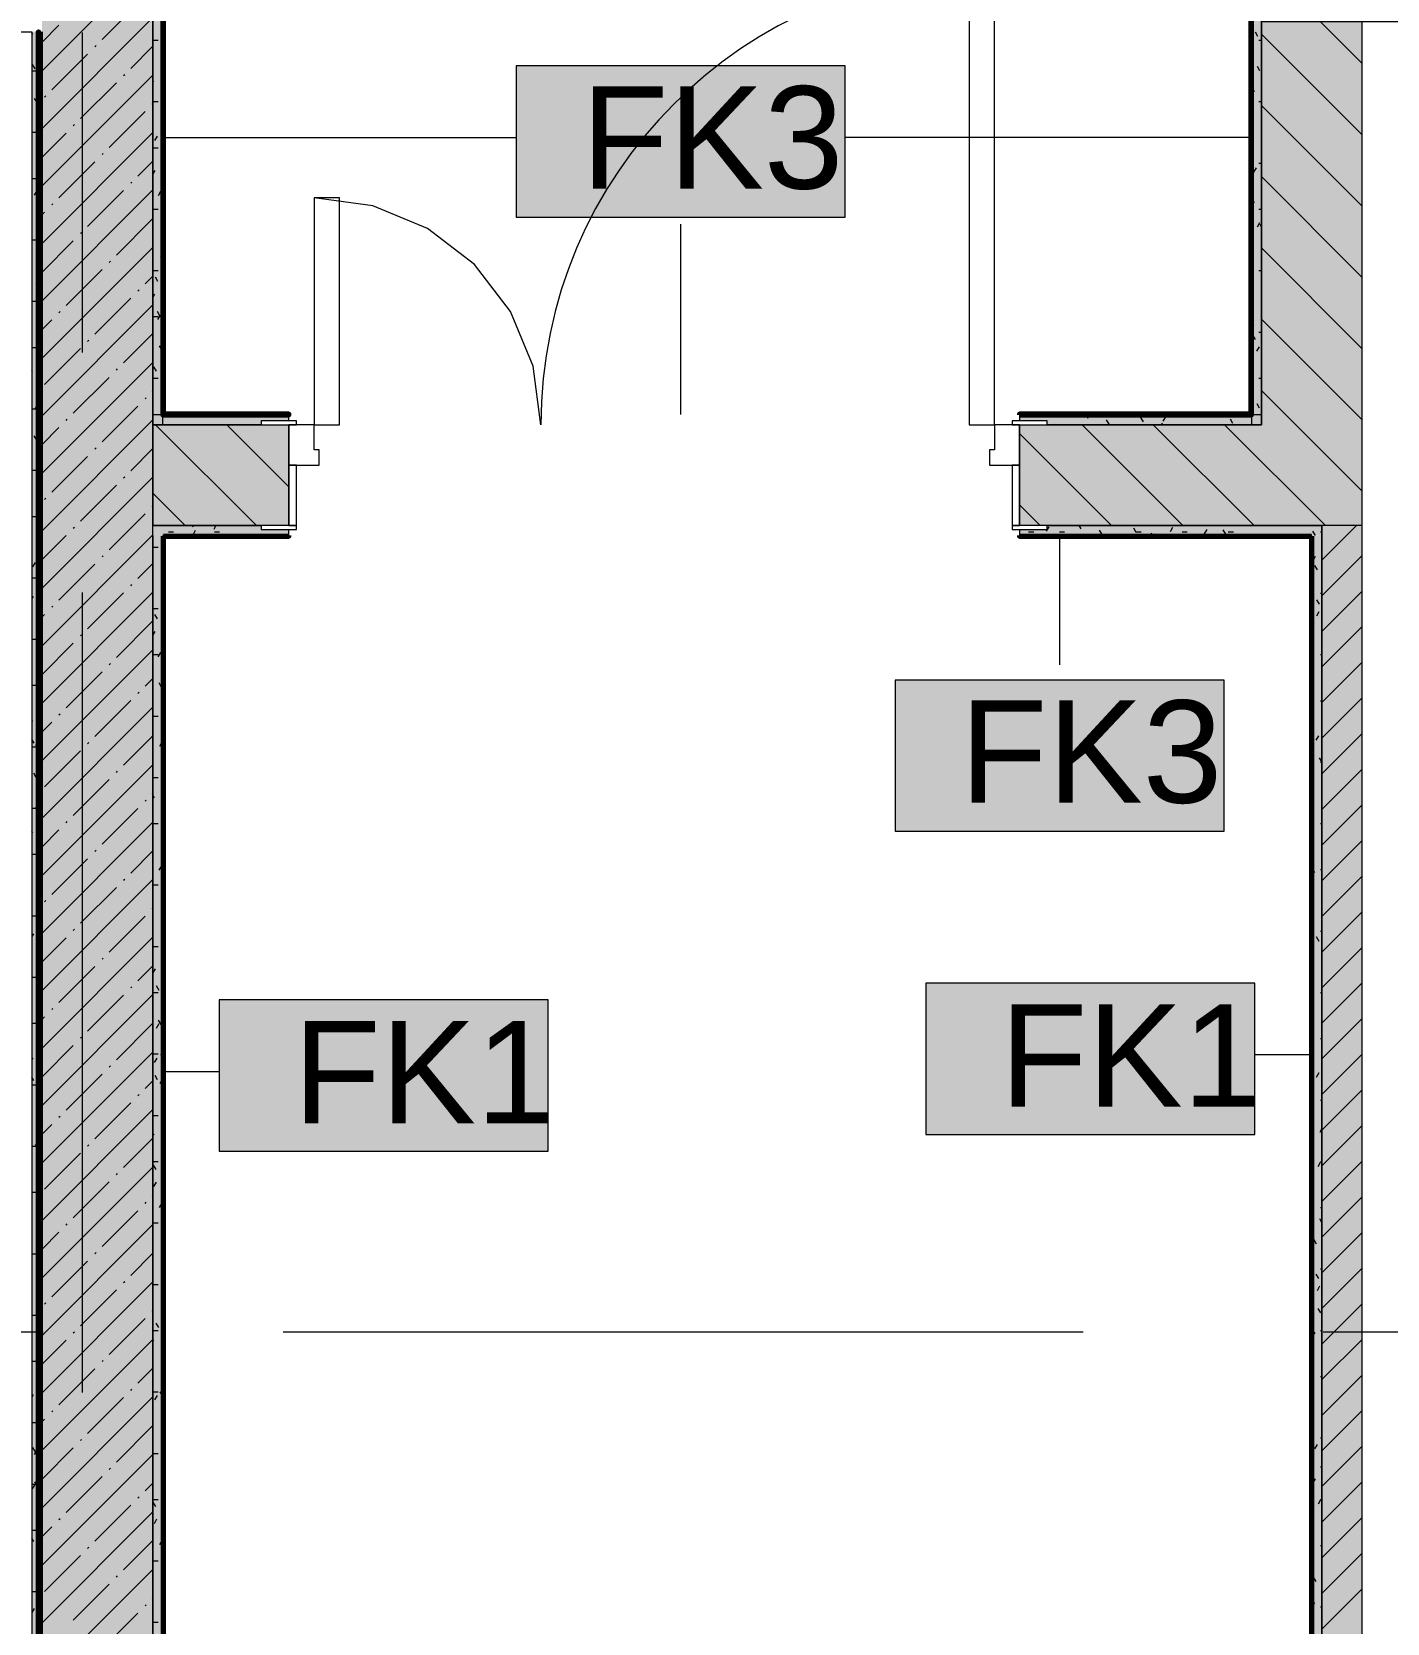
# Model space of a CAD drawing. Header units: millimetres. Extents: x -3817 to 677485, y -22715 to 103890.
# Drawn here: x 659185 to 661875, y 9098 to 12256 of the extents above; entities that cross this region are included whole.
import ezdxf

# ---------------------------------------------------------------- set-up
doc = ezdxf.new("R2010")
doc.units = ezdxf.units.MM
doc.layers.add('PDF _Геометрия', color=7, linetype='Continuous', true_color=0x1d1d1d)
doc.layers.add('PDF _Сплошная заливка', color=7, linetype='Continuous', true_color=0xffffff)
doc.layers.add('PDF _Текст', color=7, linetype='Continuous')
doc.styles.add('PDF GOST-Common', font='arial.ttf')

msp = doc.modelspace()

# ---------------------------------------------------------------- hatches: boundary and pattern name
at = {"layer": 'PDF _Сплошная заливка', "transparency": 33554559}
for points in [[(659205.5, 4275.9), (659425.5, 4275.9), (659425.5, 12475.9), (659205.5, 12475.9), (659205.5, 5005.4)], [(661605.5, 11475.9), (661625.5, 11475.9), (661625.5, 12495.9), (661605.5, 12495.9), (661605.5, 12198.3)], [(659185.5, 2025.9), (659205.5, 2025.9), (659205.5, 12255.9), (659185.5, 12255.9), (659185.5, 2045.9)], [(661625.5, 11475.9), (661825.5, 11475.9), (661825.5, 12275.9), (661625.5, 12275.9), (661625.5, 12198.3)]]:
    msp.add_hatch(color=256, dxfattribs=at).paths.add_polyline_path(points)
h = msp.add_hatch(color=256, dxfattribs=at)
h.paths.add_polyline_path([(659537.1, 11475.9), (659640.5, 11475.9), (659640.5, 11483.9), (659695.5, 11483.9), (659695.5, 11495.9), (659425.5, 11495.9), (659425.5, 11475.9)], flags=0)
h.paths.add_polyline_path([(661200.5, 11475.9), (661625.5, 11475.9), (661625.5, 11495.9), (661145.5, 11495.9), (661145.5, 11483.9), (661200.5, 11483.9)], flags=0)
h = msp.add_hatch(color=256, dxfattribs=at)
h.paths.add_polyline_path([(661345.5, 11275.9), (661825.5, 11275.9), (661825.5, 11475.9), (661145.5, 11475.9), (661145.5, 11275.9), (661200.5, 11275.9)], flags=0)
h.paths.add_polyline_path([(659537.1, 11275.9), (659695.5, 11275.9), (659695.5, 11475.9), (659425.5, 11475.9), (659425.5, 11275.9)], flags=0)
h = msp.add_hatch(color=256, dxfattribs=at)
h.paths.add_polyline_path([(661745.5, 11255.9), (661745.5, 11275.9), (661200.5, 11274), (661200.5, 11267.9), (661145.5, 11267.9), (661145.5, 11255.9), (661725.5, 11255.9)], flags=0)
h.paths.add_polyline_path([(659445.5, 11255.9), (659695.5, 11255.9), (659695.5, 11267.9), (659640.5, 11267.9), (659640.5, 11275.9), (659425.5, 11275.9), (659425.5, 11255.9)], flags=0)
h = msp.add_hatch(color=256, dxfattribs=at)
h.paths.add_polyline_path([(661825.5, 1975.9), (661825.5, 5605.9), (661745.5, 5605.9), (661745.5, 1975.9)], flags=0)
h.paths.add_polyline_path([(661825.5, 7055.9), (661825.5, 11275.9), (661745.5, 11275.9), (661745.5, 7055.9), (661795.5, 7055.9)], flags=0)
h = msp.add_hatch(color=256, dxfattribs=at)
h.paths.add_polyline_path([(661745.5, 1975.9), (661745.2, 5550.9), (661737.5, 5550.9), (661737.5, 5605.9), (661725.5, 5605.9), (661725.5, 1975.9)], flags=0)
h.paths.add_polyline_path([(661725.5, 7055.9), (661737.5, 7055.9), (661737.5, 7110.9), (661745.5, 7110.9), (661745.5, 11255.9), (661725.5, 11254.9), (661725.5, 7060.5)], flags=0)

# ---------------------------------------------------------------- linework, layer by layer
at = {"layer": 'PDF _Геометрия', "color": 9, "lineweight": 9, "true_color": 0xc0c0c0}
for points in [[(659695.5, 11483.9), (659695.5, 11495.9), (659425.5, 11495.9), (659425.5, 11475.9), (659425.5, 11275.9), (659425.5, 12475.9), (659205.5, 12475.9), (657170.5, 12475.9), (657170.5, 12275.9), (657170.5, 12255.9), (659185.5, 12255.9), (659185.5, 2045.9), (644126.5, 2045.9)], [(657170.5, 12495.9), (657170.5, 12475.9), (659425.5, 12475.9), (659425.5, 11475.9), (659445.5, 11475.9), (659445.5, 12495.9), (659425.5, 12495.9)], [(661625.5, 12495.9), (661605.5, 12495.9), (661605.5, 11475.9), (661625.5, 11475.9), (661625.5, 12475.9), (662275.5, 12475.9), (661625.5, 12475.9), (661625.5, 12275.9), (662125.5, 12275.9), (662125.5, 8575.9), (661825.5, 8575.9), (661825.5, 11275.9), (661825.5, 11475.9), (661825.5, 12275.9), (661625.5, 12275.9), (661625.5, 11475.9), (661625.5, 11495.9), (661145.5, 11495.9), (661145.5, 11483.9)], [(659185.5, 2025.9), (659205.5, 2025.9), (659205.5, 12255.9), (659205.5, 4275.9), (659425.5, 4275.9), (659425.5, 4255.9), (659445.5, 4255.9), (659445.5, 4265.9), (659405.5, 4265.9), (659405.5, 2025.9), (659445.5, 2025.9), (661725.5, 2025.9), (660985.5, 2025.9)], [(659695.5, 11275.9), (659695.5, 11475.9)], [(661145.5, 11475.9), (661145.5, 11275.9)], [(659695.5, 11255.9), (659695.5, 11267.9)], [(661145.5, 11267.9), (661145.5, 11255.9)]]:
    msp.add_lwpolyline(points, dxfattribs=at)
at = {"layer": 'PDF _Геометрия', "color": 52, "lineweight": 70, "true_color": 0xe1dc04}
for points in [[(659445.5, 12495.9), (659445.5, 11495.9), (659446.5, 11495.9), (659446.5, 12496.9), (659445.5, 12496.9)], [(661605.5, 12496.9), (661604.5, 12496.9), (661604.5, 11495.9), (661605.5, 11495.9), (661605.5, 12495.9)], [(659446.5, 11254.9), (659695.5, 11254.9), (659695.5, 11255.9)], [(661145.5, 11255.9), (661145.5, 11254.9), (661724.5, 11254.9)]]:
    msp.add_lwpolyline(points, dxfattribs=at)
at = {"layer": 'PDF _Геометрия', "lineweight": 9}
for points in [[(659205.5, 12178), (659425.5, 12398)], [(661825.5, 12192.6), (661742.2, 12275.9), (661625.5, 12392.6)], [(659205.5, 12064), (659425.5, 12284)], [(659324.5, 12240.1), (659395.8, 12311.4)], [(659205.5, 12235.1), (659239, 12268.6)], [(659310.3, 12225.8), (659312.7, 12228.2)], [(659381.6, 12183.1), (659425.5, 12227)], [(661825.5, 12051.2), (661625.5, 12251.2)], [(659224.7, 12140.3), (659296, 12211.6)], [(659205.5, 11949.9), (659425.5, 12169.9)], [(659367.3, 12168.8), (659369.7, 12171.2)], [(659210.5, 12126), (659212.9, 12128.4)], [(659281.8, 12083.3), (659353.1, 12154.5)], [(659338.8, 12026.2), (659410.1, 12097.5)], [(659424.3, 12111.8), (659425.5, 12112.9)], [(661825.5, 11909.7), (661625.5, 12109.7)], [(659267.5, 12069), (659269.9, 12071.4)], [(659205.5, 11835.9), (659425.5, 12055.9)], [(659205.5, 12007), (659253.3, 12054.8)], [(659324.5, 12012), (659326.9, 12014.4)], [(659239, 11926.4), (659310.3, 11997.7)], [(659395.8, 11969.2), (659425.5, 11998.9)], [(661825.5, 11768.3), (661625.5, 11968.3)], [(659205.5, 11721.8), (659425.5, 11941.8)], [(659296, 11869.4), (659367.3, 11940.7)], [(659381.6, 11955), (659383.9, 11957.3)], [(659224.7, 11912.2), (659227.1, 11914.6)], [(659205.5, 11892.9), (659210.5, 11897.9)], [(659353.1, 11812.4), (659424.3, 11883.7)], [(659281.8, 11855.2), (659284.1, 11857.5)], [(659205.5, 11778.9), (659267.5, 11840.9)], [(659205.5, 11607.8), (659425.5, 11827.8)], [(661825.5, 11626.9), (661625.5, 11826.9)], [(659253.3, 11712.6), (659324.5, 11783.9)], [(659338.8, 11798.1), (659341.2, 11800.5)], [(659410.1, 11755.4), (659425.5, 11770.8)], [(659310.3, 11655.6), (659381.6, 11726.9)], [(659395.8, 11741.1), (659398.2, 11743.5)], [(659205.5, 11493.7), (659425.5, 11713.7)], [(659205.5, 11664.8), (659224.7, 11684.1)], [(659239, 11698.3), (659241.4, 11700.7)], [(661825.5, 11485.5), (661625.5, 11685.5)], [(659367.3, 11598.6), (659425.5, 11656.7)], [(659210.5, 11555.8), (659281.8, 11627.1)], [(659296, 11641.3), (659298.4, 11643.7)], [(659205.5, 11379.7), (659425.5, 11599.7)], [(659267.5, 11498.8), (659338.8, 11570)], [(659353.1, 11584.3), (659355.4, 11586.7)], [(659410.1, 11527.3), (659412.4, 11529.6)], [(659424.3, 11541.5), (659425.5, 11542.7)], [(661825.5, 11344.1), (661693.7, 11475.9), (661625.5, 11544.1)], [(659324.5, 11441.7), (659395.8, 11513)], [(659205.5, 11265.6), (659425.5, 11485.6)], [(659205.5, 11436.7), (659239, 11470.3)], [(659253.3, 11484.5), (659255.6, 11486.9)], [(659630.9, 11275.9), (659430.9, 11475.9)], [(659695.5, 11352.7), (659572.4, 11475.9)], [(661469.4, 11275.9), (661269.4, 11475.9)], [(661610.8, 11275.9), (661410.8, 11475.9)], [(661752.3, 11275.9), (661552.3, 11475.9)], [(661328, 11275.9), (661145.5, 11458.4)], [(659224.7, 11341.9), (659296, 11413.2)], [(659310.3, 11427.5), (659312.7, 11429.9)], [(659381.6, 11384.7), (659425.5, 11428.6)], [(659205.5, 11151.6), (659425.5, 11371.6)], [(659367.3, 11370.5), (659369.7, 11372.8)], [(659281.8, 11284.9), (659353.1, 11356.2)], [(659489.5, 11275.9), (659425.5, 11339.9)], [(659210.5, 11327.7), (659212.9, 11330.1)], [(659424.3, 11313.4), (659425.5, 11314.6)], [(661186.6, 11275.9), (661145.5, 11317)], [(659267.5, 11270.7), (659269.9, 11273)], [(659338.8, 11227.9), (659410.1, 11299.2)], [(661745.5, 11207.4), (661813.9, 11275.9)], [(659205.5, 11037.5), (659425.5, 11257.5)], [(659205.5, 11208.6), (659253.3, 11256.4)], [(659324.5, 11213.6), (659326.9, 11216)], [(661745.5, 11136.7), (661825.5, 11216.7)], [(659239, 11128.1), (659310.3, 11199.4)], [(659395.8, 11170.9), (659425.5, 11200.5)], [(659381.6, 11156.6), (659383.9, 11159)], [(659205.5, 10923.5), (659425.5, 11143.5)], [(659224.7, 11113.8), (659227.1, 11116.2)], [(659296, 11071.1), (659367.3, 11142.4)], [(661745.5, 11066), (661825.5, 11146)], [(659205.5, 11094.6), (659210.5, 11099.6)], [(659353.1, 11014.1), (659424.3, 11085.3)], [(659281.8, 11056.8), (659284.1, 11059.2)], [(661745.5, 10995.3), (661825.5, 11075.3)], [(659205.5, 10980.5), (659267.5, 11042.6)], [(659205.5, 10809.5), (659425.5, 11029.5)], [(659338.8, 10999.8), (659341.2, 11002.2)], [(661745.5, 10924.6), (661825.5, 11004.6)], [(659253.3, 10914.3), (659324.5, 10985.5)], [(659410.1, 10957), (659425.5, 10972.4)], [(659310.3, 10857.2), (659381.6, 10928.5)], [(659395.8, 10942.8), (659398.2, 10945.1)], [(661745.5, 10853.9), (661825.5, 10933.9)], [(659205.5, 10695.4), (659425.5, 10915.4)], [(659239, 10900), (659241.4, 10902.4)], [(659205.5, 10866.5), (659224.7, 10885.7)], [(661745.5, 10783.1), (661825.5, 10863.1)], [(659296, 10843), (659298.4, 10845.4)], [(659367.3, 10800.2), (659425.5, 10858.4)], [(659205.5, 10581.4), (659425.5, 10801.4)], [(659210.5, 10757.4), (659281.8, 10828.7)], [(659267.5, 10700.4), (659338.8, 10771.7)], [(659353.1, 10786), (659355.4, 10788.3)], [(661745.5, 10712.4), (661825.5, 10792.4)], [(659424.3, 10743.2), (659425.5, 10744.3)], [(659324.5, 10643.4), (659395.8, 10714.7)], [(659410.1, 10728.9), (659412.4, 10731.3)], [(661745.5, 10641.7), (661825.5, 10721.7)], [(659205.5, 10467.3), (659425.5, 10687.3)], [(659253.3, 10686.2), (659255.6, 10688.5)], [(659205.5, 10638.4), (659239, 10671.9)], [(661745.5, 10571), (661825.5, 10651)], [(659224.7, 10543.6), (659296, 10614.9)], [(659310.3, 10629.1), (659312.7, 10631.5)], [(659381.6, 10586.4), (659425.5, 10630.3)], [(661745.5, 10500.3), (661825.5, 10580.3)], [(659205.5, 10353.3), (659425.5, 10573.3)], [(659281.8, 10486.6), (659353.1, 10557.9)], [(659367.3, 10572.1), (659369.7, 10574.5)], [(659210.5, 10529.3), (659212.9, 10531.7)], [(659424.3, 10515.1), (659425.5, 10516.2)], [(659338.8, 10429.6), (659410.1, 10500.8)], [(661745.5, 10429.6), (661825.5, 10509.6)], [(659205.5, 10239.2), (659425.5, 10459.2)], [(659205.5, 10410.3), (659253.3, 10458.1)], [(659267.5, 10472.3), (659269.9, 10474.7)], [(661745.5, 10358.9), (661825.5, 10438.9)], [(659239, 10329.8), (659310.3, 10401)], [(659324.5, 10415.3), (659326.9, 10417.7)], [(659395.8, 10372.5), (659425.5, 10402.2)], [(659381.6, 10358.3), (659383.9, 10360.6)], [(661745.5, 10288.2), (661825.5, 10368.2)], [(659205.5, 10125.2), (659425.5, 10345.2)], [(659296, 10272.7), (659367.3, 10344)], [(659205.5, 10296.2), (659210.5, 10301.2)], [(659224.7, 10315.5), (659227.1, 10317.9)], [(661745.5, 10217.5), (661825.5, 10297.5)], [(659353.1, 10215.7), (659424.3, 10287)], [(659205.5, 10182.2), (659267.5, 10244.2)], [(659205.5, 10011.1), (659425.5, 10231.1)], [(659281.8, 10258.5), (659284.1, 10260.8)], [(659338.8, 10201.5), (659341.2, 10203.8)], [(661745.5, 10146.7), (661825.5, 10226.7)], [(659253.3, 10115.9), (659324.5, 10187.2)], [(659410.1, 10158.7), (659425.5, 10174.1)], [(659395.8, 10144.4), (659398.2, 10146.8)], [(661745.5, 10076), (661825.5, 10156)], [(659205.5, 9897.1), (659425.5, 10117.1)], [(659310.3, 10058.9), (659381.6, 10130.2)], [(659205.5, 10068.1), (659224.7, 10087.4)], [(659239, 10101.7), (659241.4, 10104)], [(661745.5, 10005.3), (661825.5, 10085.3)], [(659296, 10044.6), (659298.4, 10047)], [(659367.3, 10001.9), (659425.5, 10060)], [(659210.5, 9959.1), (659281.8, 10030.4)], [(661745.5, 9934.6), (661825.5, 10014.6)], [(659205.5, 9783), (659425.5, 10003)], [(659353.1, 9987.6), (659355.4, 9990)], [(659267.5, 9902.1), (659338.8, 9973.4)], [(659324.5, 9845), (659395.8, 9916.3)], [(659410.1, 9930.6), (659412.4, 9933)], [(659424.3, 9944.8), (659425.5, 9946)], [(661745.5, 9863.9), (661825.5, 9943.9)], [(659205.5, 9669), (659425.5, 9889)], [(659253.3, 9887.8), (659255.6, 9890.2)], [(659205.5, 9840), (659239, 9873.6)], [(661745.5, 9793.2), (661825.5, 9873.2)], [(659310.3, 9830.8), (659312.7, 9833.2)], [(659381.6, 9788), (659425.5, 9831.9)], [(659224.7, 9745.3), (659296, 9816.5)], [(661745.5, 9722.5), (661825.5, 9802.5)], [(659205.5, 9554.9), (659425.5, 9774.9)], [(659281.8, 9688.2), (659353.1, 9759.5)], [(659367.3, 9773.8), (659369.7, 9776.1)], [(659210.5, 9731), (659212.9, 9733.4)], [(661745.5, 9651.8), (661825.5, 9731.8)], [(659338.8, 9631.2), (659410.1, 9702.5)], [(659424.3, 9716.7), (659425.5, 9717.9)], [(659267.5, 9674), (659269.9, 9676.3)], [(659205.5, 9440.9), (659425.5, 9660.9)], [(659205.5, 9611.9), (659253.3, 9659.7)], [(661745.5, 9581.1), (661825.5, 9661.1)], [(659239, 9531.4), (659310.3, 9602.7)], [(659324.5, 9616.9), (659326.9, 9619.3)], [(659395.8, 9574.2), (659425.5, 9603.8)], [(661745.5, 9510.3), (661825.5, 9590.3)], [(659205.5, 9326.8), (659425.5, 9546.8)], [(659296, 9474.4), (659367.3, 9545.7)], [(659381.6, 9559.9), (659383.9, 9562.3)], [(659224.7, 9517.2), (659227.1, 9519.5)], [(661745.5, 9439.6), (661825.5, 9519.6)], [(659205.5, 9497.9), (659210.5, 9502.9)], [(659353.1, 9417.4), (659424.3, 9488.6)], [(659205.5, 9383.8), (659267.5, 9445.9)], [(659281.8, 9460.1), (659284.1, 9462.5)], [(661745.5, 9368.9), (661825.5, 9448.9)], [(659205.5, 9212.8), (659425.5, 9432.8)], [(659253.3, 9317.6), (659324.5, 9388.9)], [(659338.8, 9403.1), (659341.2, 9405.5)], [(659395.8, 9346.1), (659398.2, 9348.5)], [(659410.1, 9360.3), (659425.5, 9375.7)], [(661745.5, 9298.2), (661825.5, 9378.2)], [(659205.5, 9098.7), (659425.5, 9318.7)], [(659310.3, 9260.5), (659381.6, 9331.8)], [(659205.5, 9269.8), (659224.7, 9289.1)], [(659239, 9303.3), (659241.4, 9305.7)], [(661745.5, 9227.5), (661825.5, 9307.5)], [(659367.3, 9203.5), (659425.5, 9261.7)], [(659210.5, 9160.8), (659281.8, 9232)], [(659296, 9246.3), (659298.4, 9248.7)], [(661745.5, 9156.8), (661825.5, 9236.8)], [(659205.5, 8984.7), (659425.5, 9204.7)], [(659353.1, 9189.3), (659355.4, 9191.6)], [(659267.5, 9103.7), (659338.8, 9175)], [(661745.5, 9086.1), (661825.5, 9166.1)], [(659410.1, 9132.2), (659412.4, 9134.6)], [(659424.3, 9146.5), (659425.5, 9147.6)], [(659324.5, 9046.7), (659395.8, 9118)]]:
    msp.add_lwpolyline(points, dxfattribs=at)
at = {"layer": 'PDF _Геометрия', "color": 253, "lineweight": 9, "true_color": 0xaaaaaa}
msp.add_lwpolyline([(661095.5, 12375.9, 0.414213), (660195.5, 11475.9), (660180.1, 11592.3), (660135.2, 11700.9), (660063.7, 11794.1), (659970.5, 11865.6), (659861.9, 11910.5), (659745.5, 11925.9)], format="xyb", dxfattribs=at)
at = {"layer": 'PDF _Геометрия', "color": 253, "lineweight": 13, "true_color": 0xaaaaaa}
for points in [[(661095.5, 12375.9), (661045.5, 12375.9), (661045.5, 11475.9), (661095.5, 11475.9)], [(659745.5, 11925.9), (659745.5, 11475.9), (659795.5, 11475.9), (659795.5, 11925.9)], [(659710.5, 11475.9), (659710.5, 11483.9), (659640.5, 11483.9), (659640.5, 11475.9)], [(659745.5, 11475.9), (659695.5, 11475.9), (659695.5, 11395.9), (659755.5, 11395.9), (659755.5, 11425.9), (659745.5, 11425.9)], [(661095.5, 11475.9), (661095.5, 11425.9), (661085.5, 11425.9), (661085.5, 11395.9), (661145.5, 11395.9), (661145.5, 11475.9)], [(661130.5, 11475.9), (661200.5, 11475.9), (661200.5, 11483.9), (661130.5, 11483.9)], [(659710.5, 11275.9), (659710.5, 11395.9), (659695.5, 11395.9), (659695.5, 11275.9)], [(661130.5, 11275.9), (661145.5, 11275.9), (661145.5, 11395.9), (661130.5, 11395.9)], [(659710.5, 11267.9), (659710.5, 11275.9), (659640.5, 11275.9), (659640.5, 11267.9)], [(661130.5, 11267.9), (661200.5, 11267.9), (661200.5, 11275.9), (661130.5, 11275.9)]]:
    msp.add_lwpolyline(points, close=True, dxfattribs=at)
at = {"layer": 'PDF _Геометрия', "color": 253, "lineweight": 9, "true_color": 0x9b9b9b}
for points in [[(659187.5, 12250.4), (659185.5, 12253.8)], [(661618.4, 12246.1), (661613.4, 12254.8)], [(659426, 12239.1), (659436.1, 12239.1)], [(661620.6, 12239.1), (661625.5, 12239.1)], [(659191.6, 12182.3), (659186.5, 12191)], [(659185.5, 12178.1), (659192.3, 12178.1)], [(659426.6, 12158.3), (659425.5, 12156.4)], [(661622.5, 12178), (661617.5, 12186.7)], [(659205.5, 12141.1), (659202.3, 12135.5)], [(659426.1, 12141.8), (659425.5, 12143)], [(661611.4, 12136.4), (661606.3, 12145.1)], [(659195.7, 12114.3), (659190.6, 12123)], [(659426, 12117.1), (659436.1, 12117.1)], [(661607.8, 12095.7), (661605.5, 12091.8)], [(661620.6, 12117.1), (661625.5, 12117.1)], [(659185.5, 12056.2), (659192.3, 12056.2)], [(659433.7, 12048.7), (659428.7, 12040)], [(659426, 12025.7), (659436.1, 12025.7)], [(659429.6, 11980.6), (659425.5, 11973.5)], [(659445.5, 11986.4), (659444.5, 11988)], [(661614.8, 11986), (661609.8, 11977.3)], [(661620.6, 11995.2), (661625.5, 11995.2)], [(659185.5, 11964.7), (659192.3, 11964.7)], [(659195, 11940.1), (659190, 11931.4)], [(659440.8, 11939), (659435.7, 11930.3)], [(661608.4, 11958.7), (661605.5, 11963.7)], [(661610.7, 11918), (661605.7, 11909.3)], [(659426, 11903.8), (659436.1, 11903.8)], [(661621.9, 11876.4), (661616.9, 11867.7)], [(661620.6, 11903.8), (661625.5, 11903.8)], [(659185.5, 11842.8), (659192.3, 11842.8)], [(661625.5, 11868.1), (661622.7, 11873)], [(659202.1, 11830.4), (659197.1, 11821.7)], [(659445.5, 11803.5), (659441.5, 11810.3)], [(659200.8, 11800.5), (659195.8, 11809.2)], [(659426, 11781.9), (659436.1, 11781.9)], [(661620.6, 11781.9), (661625.5, 11781.9)], [(659198, 11762.4), (659193, 11753.7)], [(659435.4, 11760), (659430.4, 11768.7)], [(659185.5, 11720.9), (659192.3, 11720.9)], [(659428.5, 11734.9), (659425.5, 11729.6)], [(659205.5, 11714.4), (659204.1, 11712.1)], [(659426, 11690.4), (659436.1, 11690.4)], [(659439.5, 11692), (659434.5, 11700.7)], [(659439.7, 11693.3), (659434.6, 11684.6)], [(659205.5, 11670.6), (659204, 11673.2)], [(661609.7, 11672.3), (661605.5, 11665)], [(661613.6, 11644.9), (661608.5, 11653.6)], [(661620.6, 11659.9), (661625.5, 11659.9)], [(659185.5, 11629.5), (659192.3, 11629.5)], [(659443.6, 11623.9), (659438.5, 11632.6)], [(661620.8, 11630.6), (661615.8, 11621.9)], [(659432.4, 11582.3), (659427.4, 11591)], [(659186.7, 11581.2), (659185.5, 11583.3)], [(659426, 11568.5), (659436.1, 11568.5)], [(661620.6, 11568.5), (661625.5, 11568.5)], [(659185.5, 11507.5), (659192.3, 11507.5)], [(659196.9, 11516.7), (659191.9, 11508)], [(659519.8, 11491.9), (659517.5, 11495.9)], [(659695.5, 11492.4), (659693.5, 11495.9)], [(661281.6, 11488.4), (661277.3, 11495.9)], [(661472.6, 11495.9), (661471.5, 11494)], [(661621.7, 11508.9), (661616.7, 11517.6)], [(659205.5, 11470.5), (659203.1, 11466.3)], [(661215.6, 11477.4), (661214.7, 11475.9)], [(661323.2, 11477.3), (661318.2, 11486)], [(661391.2, 11481.4), (661386.2, 11490.1)], [(661429.6, 11475.9), (661427.8, 11478.9)], [(661434.9, 11491.6), (661429.9, 11482.9)], [(661568.9, 11478.4), (661563.9, 11487.1)], [(659194.9, 11445.1), (659189.8, 11453.8)], [(659185.5, 11385.6), (659192.3, 11385.6)], [(659185.5, 11294.2), (659192.3, 11294.2)], [(659505.6, 11272.6), (659503.8, 11275.9)], [(659550.6, 11275.9), (659546.2, 11268.2)], [(661203.4, 11273.3), (661200.5, 11268.4)], [(661240, 11275.9), (661240, 11275.8)], [(661267.4, 11269.1), (661263.5, 11275.9)], [(659456.5, 11263.7), (659466.6, 11263.7)], [(659509.6, 11265.8), (659504.6, 11257)], [(659548, 11263.7), (659558, 11263.7)], [(661163.4, 11263.7), (661173.5, 11263.7)], [(661200.2, 11267.9), (661198.3, 11264.6)], [(661224.4, 11263.7), (661234.4, 11263.7)], [(661309.1, 11257.9), (661304, 11266.7)], [(661377.1, 11262), (661372.1, 11270.7)], [(661376.8, 11263.7), (661386.8, 11263.7)], [(661407.4, 11261.1), (661404.4, 11255.9)], [(661415.8, 11255.9), (661413.7, 11259.6)], [(661449.1, 11272.2), (661444.1, 11263.5)], [(661468.2, 11263.7), (661478.3, 11263.7)], [(661517.1, 11268.2), (661512.1, 11259.4)], [(661554.8, 11259), (661549.8, 11267.7)], [(661559.6, 11263.7), (661569.7, 11263.7)], [(661732.5, 11256), (661727.5, 11264.8)], [(661742.5, 11263.7), (661745.5, 11263.7)], [(659426, 11233.2), (659436.1, 11233.2)], [(661732.4, 11214.3), (661727.3, 11205.6)], [(659191.7, 11202.9), (659186.7, 11194.2)], [(661736.6, 11188), (661731.5, 11196.7)], [(659185.5, 11172.3), (659192.3, 11172.3)], [(659187.7, 11134.9), (659185.5, 11131.1)], [(661728.3, 11146.2), (661725.5, 11141.4)], [(661740.7, 11120), (661735.6, 11128.7)], [(661742.5, 11141.8), (661745.5, 11141.8)], [(659198.8, 11093.2), (659193.8, 11084.5)], [(659426, 11111.3), (659436.1, 11111.3)], [(659434.6, 11090.8), (659429.6, 11099.5)], [(661729.5, 11078.3), (661725.5, 11085.3)], [(661739.4, 11104.6), (661734.4, 11095.9)], [(659204.1, 11063.3), (659199.1, 11072)], [(659429.3, 11065.7), (659425.5, 11059.1)], [(659185.5, 11050.3), (659192.3, 11050.3)], [(659440.5, 11024.1), (659435.4, 11015.4)], [(659205.5, 11000), (659203.2, 11004)], [(659426, 11019.9), (659436.1, 11019.9)], [(661742.5, 11019.9), (661745.5, 11019.9)], [(659185.5, 10958.9), (659192.3, 10958.9)], [(659442.8, 10954.7), (659437.7, 10963.5)], [(661742.5, 10928.4), (661745.5, 10928.4)], [(659201.1, 10885.6), (659196.1, 10894.3)], [(659426, 10897.9), (659436.1, 10897.9)], [(659445.5, 10910.8), (659442.5, 10905.7)], [(661726.5, 10900.6), (661725.5, 10902.4)], [(661727.2, 10900.5), (661725.5, 10897.5)], [(659186.6, 10889.1), (659185.5, 10887.2)], [(659190, 10844), (659185.5, 10851.8)], [(659185.5, 10837), (659192.3, 10837)], [(659197.7, 10847.5), (659192.7, 10838.8)], [(659443.5, 10846.4), (659438.4, 10837.7)], [(661738.4, 10858.9), (661733.3, 10850.2)], [(659205.5, 10800), (659203.9, 10797.1)], [(661745.5, 10806.8), (661740.8, 10814.9)], [(661742.5, 10806.5), (661745.5, 10806.5)], [(661745.5, 10810.2), (661744.5, 10808.5)], [(659194.1, 10776), (659189, 10784.7)], [(659426, 10776), (659436.1, 10776)], [(659428.6, 10735.4), (659425.5, 10740.9)], [(659185.5, 10715.1), (659192.3, 10715.1)], [(659198.1, 10707.9), (659193.1, 10716.6)], [(659426, 10684.6), (659436.1, 10684.6)], [(661742.5, 10684.6), (661745.5, 10684.6)], [(659187, 10666.3), (659185.5, 10668.9)], [(659185.5, 10623.6), (659192.3, 10623.6)], [(659442.4, 10600.7), (659437.3, 10592)], [(661731.7, 10586.9), (661726.7, 10595.6)], [(661742.5, 10593.1), (661745.5, 10593.1)], [(659426, 10562.7), (659436.1, 10562.7)], [(659185.5, 10501.7), (659192.3, 10501.7)], [(659188.5, 10465.7), (659185.5, 10460.5)], [(661729.1, 10477.1), (661725.5, 10470.8)], [(661739.9, 10450.8), (661734.8, 10459.5)], [(661742.5, 10471.2), (661745.5, 10471.2)], [(659426, 10440.7), (659436.1, 10440.7)], [(659203.3, 10394.1), (659198.3, 10402.9)], [(659430.1, 10396.6), (659425.5, 10388.5)], [(659445.5, 10401.4), (659444, 10404)], [(659185.5, 10379.8), (659192.3, 10379.8)], [(659437.9, 10353.6), (659432.9, 10362.3)], [(659426, 10349.3), (659436.1, 10349.3)], [(661742.5, 10349.3), (661745.5, 10349.3)], [(659442, 10285.6), (659436.9, 10294.3)], [(659185.5, 10288.3), (659192.3, 10288.3)], [(659437.2, 10286.9), (659432.2, 10278.2)], [(661725.7, 10231.5), (661725.5, 10231.9)], [(661728, 10231.3), (661725.5, 10227)], [(661742.5, 10257.9), (661745.5, 10257.9)], [(659187.4, 10220), (659185.5, 10216.7)], [(659426, 10227.4), (659436.1, 10227.4)], [(659433.1, 10218.9), (659428.1, 10210.2)], [(659445.5, 10218.6), (659441, 10226.3)], [(659189.2, 10174.8), (659185.5, 10181.2)], [(659198.5, 10178.3), (659193.5, 10169.6)], [(659434.9, 10175.9), (659429.9, 10184.6)], [(659444.3, 10177.2), (659439.2, 10168.5)], [(661739.2, 10189.7), (661734.1, 10181)], [(659185.5, 10166.4), (659192.3, 10166.4)], [(659426, 10105.5), (659436.1, 10105.5)], [(661742.5, 10135.9), (661745.5, 10135.9)], [(661745.5, 10078.7), (661741.2, 10071.3)], [(661745.5, 10075.3), (661744.1, 10077.7)], [(659185.5, 10044.5), (659192.3, 10044.5)], [(659197.3, 10038.7), (659192.3, 10047.5)], [(659205.5, 10068.4), (659200.6, 10059.9)], [(659427.8, 10066.2), (659425.5, 10070.3)], [(659426, 10014), (659436.1, 10014)], [(661742.1, 10012), (661737.1, 10003.3)], [(661742.5, 10014), (661745.5, 10014)], [(659201.5, 10000.6), (659196.5, 9991.9)], [(659431.9, 9998.2), (659426.9, 10006.9)], [(659185.5, 9953.1), (659192.3, 9953.1)], [(659432, 9973.1), (659427, 9964.4)], [(659443.2, 9931.5), (659438.1, 9922.8)], [(661742.5, 9922.6), (661745.5, 9922.6)], [(659426, 9892.1), (659436.1, 9892.1)], [(661745.5, 9892.4), (661741.1, 9900)], [(661735, 9849.7), (661729.9, 9858.4)], [(659185.5, 9831.1), (659192.3, 9831.1)], [(661739.1, 9781.6), (661734, 9790.3)], [(661742.5, 9800.7), (661745.5, 9800.7)], [(659426, 9770.2), (659436.1, 9770.2)], [(661741, 9766.3), (661736, 9757.5)], [(659200.4, 9754.9), (659195.4, 9746.2)], [(659185.5, 9709.2), (659192.3, 9709.2)], [(661743.1, 9713.6), (661738.1, 9722.3)], [(659205.5, 9658.9), (659201.6, 9665.7)], [(659426, 9678.7), (659436.1, 9678.7)], [(659437.1, 9684.4), (659432.1, 9693.1)], [(661732, 9672), (661727, 9680.7)], [(661742.5, 9678.7), (661745.5, 9678.7)], [(659426.8, 9659.4), (659425.5, 9657)], [(659185.5, 9617.8), (659192.3, 9617.8)], [(661742.5, 9587.3), (661745.5, 9587.3)], [(659188.2, 9550.8), (659185.5, 9546.1)], [(659426, 9556.8), (659436.1, 9556.8)], [(659433.9, 9549.7), (659428.9, 9541)], [(659445.3, 9548.4), (659440.2, 9557.1)], [(661728.8, 9562.2), (661725.5, 9556.4)], [(659185.5, 9495.9), (659192.3, 9495.9)], [(659203.6, 9479.2), (659198.6, 9488)], [(661729, 9494.3), (661725.5, 9500.4)], [(659192.5, 9437.6), (659187.4, 9446.3)], [(661735.9, 9452.5), (661730.8, 9443.8)], [(661742.5, 9465.4), (661745.5, 9465.4)], [(659195.2, 9441.1), (659190.2, 9432.4)], [(659426, 9434.9), (659436.1, 9434.9)], [(661731.8, 9384.5), (661726.8, 9375.7)], [(661745.5, 9404.8), (661743.3, 9408.5)], [(659185.5, 9373.9), (659192.3, 9373.9)], [(659191.2, 9373.1), (659186.1, 9364.4)], [(659196.5, 9369.6), (659191.5, 9378.3)], [(659202.3, 9331.4), (659197.3, 9322.7)], [(659426, 9343.5), (659436.1, 9343.5)], [(659431.1, 9329), (659426.1, 9337.7)], [(661742.9, 9342.8), (661737.9, 9334.1)], [(661742.5, 9343.5), (661745.5, 9343.5)], [(659200.6, 9301.5), (659195.6, 9310.2)], [(659432.8, 9304), (659427.8, 9295.2)], [(659185.5, 9282.5), (659192.3, 9282.5)], [(659189.5, 9259.9), (659185.5, 9266.8)], [(659444, 9262.3), (659438.9, 9253.6)], [(659426, 9221.5), (659436.1, 9221.5)], [(661742.5, 9252), (661745.5, 9252)], [(661734.2, 9180.5), (661729.1, 9189.2)], [(659185.5, 9160.6), (659192.3, 9160.6)], [(659190.1, 9127.3), (659185.5, 9119.4)], [(661730.7, 9138.7), (661725.7, 9130)], [(661742.5, 9130.1), (661745.5, 9130.1)], [(659426, 9099.6), (659436.1, 9099.6)]]:
    msp.add_lwpolyline(points, dxfattribs=at)
at = {"layer": 'PDF _Геометрия', "color": 171, "lineweight": 70, "true_color": 0x8080ff}
msp.add_lwpolyline([(659199.1, 2046.4), (659199.1, 12255), (659198.1, 12255), (659198.1, 2046.4)], close=True, dxfattribs=at)
at = {"layer": 'PDF _Геометрия', "color": 9, "lineweight": 9, "true_color": 0xc0c0c0}
for points in [[(659200.1, 2046.4), (659200.1, 12255), (659199.1, 12255), (659199.1, 2046.4)], [(661745.5, 11275.9), (661745.5, 11255.9)]]:
    msp.add_lwpolyline(points, close=True, dxfattribs=at)
at = {"layer": 'PDF _Геометрия', "color": 253, "lineweight": 9, "true_color": 0xaaaaaa}
for points in [[(659285.5, 11619.4), (659285.5, 12254.4)], [(659285.5, 9555.6), (659285.5, 11143.1)], [(658572.7, 9675.9), (659207.7, 9675.9)], [(659683.9, 9675.9), (661271.4, 9675.9)], [(661747.7, 9675.9), (662382.7, 9675.9)]]:
    msp.add_lwpolyline(points, dxfattribs=at)
at = {"layer": 'PDF _Геометрия', "color": 7, "lineweight": 9}
for points in [[(660799.5, 12188.1), (660146.3, 12188.1), (660146.3, 11888.1), (660799.5, 11888.1)], [(659640.5, 11475.9), (659425.5, 11475.9)], [(661625.5, 11475.9), (661200.5, 11475.9)], [(661745.5, 11255.9), (661745.5, 7060.5)], [(661551.4, 10969.4), (660898.3, 10969.4), (660898.3, 10669.4), (661551.4, 10669.4)], [(661612.5, 10367.6), (660959.4, 10367.6), (660959.4, 10067.6), (661612.5, 10067.6)], [(660210, 10334.6), (659556.9, 10334.6), (659556.9, 10034.6), (660210, 10034.6)]]:
    msp.add_lwpolyline(points, close=True, dxfattribs=at)
for points in [[(659446, 12046.2), (660146.3, 12046.2)], [(661605, 12046.2), (660799.5, 12046.2)], [(660472.9, 11496.4), (660472.9, 11874.2)], [(659425.5, 11255.9), (659425.5, 4275.9), (659425.5, 11255.9), (659425.5, 11275.9), (659640.5, 11275.9), (659425.5, 11275.9)], [(661825.5, 11275.9), (661745.5, 11275.9), (661200.5, 11275.9), (661745.5, 11275.9)], [(659445.5, 11255.9), (659695.5, 11255.9)], [(659445.5, 4275.9), (659445.5, 11254.9)], [(661145.5, 11255.9), (661725.5, 11255.9)], [(661224.9, 11255.4), (661224.9, 10999.5)], [(661725.5, 11254.9), (661725.5, 7055.9)], [(661725, 10225.7), (661612.5, 10225.7)], [(659446, 10192.7), (659556.9, 10192.7)]]:
    msp.add_lwpolyline(points, dxfattribs=at)
at = {"layer": 'PDF _Геометрия', "color": 52, "lineweight": 70, "true_color": 0xe1dc04}
for points in [[(659445.5, 11495.9), (659695.5, 11495.9), (659695.5, 11496.9), (659445.5, 11496.9)], [(661145.5, 11495.9), (661605.5, 11495.9), (661605.5, 11496.9), (661145.5, 11496.9)]]:
    msp.add_lwpolyline(points, close=True, dxfattribs=at)
at = {"layer": 'PDF _Геометрия', "color": 52, "lineweight": 9, "true_color": 0xe1dc04}
for points in [[(659695.5, 11255.9), (659445.5, 11255.9), (659445.5, 11254.9)], [(661725.5, 11254.9), (661725.5, 11255.9), (661145.5, 11255.9)]]:
    msp.add_lwpolyline(points, dxfattribs=at)
at = {"layer": 'PDF _Геометрия', "color": 231, "lineweight": 9, "true_color": 0xff80c0}
for points in [[(659446.5, 11254.9), (659445.5, 11254.9), (659445.5, 4275.9)], [(661725.5, 7055.9), (661725.5, 11254.9), (661724.5, 11254.9)]]:
    msp.add_lwpolyline(points, dxfattribs=at)
at = {"layer": 'PDF _Геометрия', "color": 231, "lineweight": 70, "true_color": 0xff80c0}
for points in [[(661725.5, 5605.9), (661724.5, 5605.9), (661724.5, 2046.9), (659446.5, 2046.9), (659446.5, 11254.9)], [(661724.5, 11254.9), (661724.5, 7055.9), (661725.5, 7055.9)]]:
    msp.add_lwpolyline(points, dxfattribs=at)
at = {"layer": 'PDF _Сплошная заливка', "lineweight": 35, "transparency": 33554559}
for points in [[(659445.5, 11475.9), (659445.5, 12495.9), (659425.5, 11475.9), (659425.5, 12495.9)], [(659445.5, 4275.9), (659445.5, 11255.9), (659425.5, 4275.9), (659425.5, 11255.9)]]:
    msp.add_solid(points, dxfattribs=at)
at = {"layer": 'PDF _Сплошная заливка', "color": 52, "lineweight": 35, "true_color": 0xe1dc04, "transparency": 33554559}
for points in [[(661604.5, 11495.9), (661605.5, 11495.9), (661604.5, 12198.3)], [(659695.5, 11495.9), (659695.5, 11496.9), (659537.1, 11495.9)], [(661724.5, 11254.9), (661725.5, 11255.9), (661145.5, 11254.9)]]:
    msp.add_solid(points, dxfattribs=at)
at = {"layer": 'PDF _Сплошная заливка', "lineweight": 9, "transparency": 33554559}
for points in [[(660799.5, 12188.1), (660146.3, 12188.1), (660799.5, 11888.1), (660146.3, 11888.1)], [(661551.4, 10969.4), (660898.3, 10969.4), (661551.4, 10669.4), (660898.3, 10669.4)], [(661612.5, 10367.6), (660959.4, 10367.6), (661612.5, 10067.6), (660959.4, 10067.6)], [(660210, 10334.6), (659556.9, 10334.6), (660210, 10034.6), (659556.9, 10034.6)]]:
    msp.add_solid(points, dxfattribs=at)

# ---------------------------------------------------------------- texts
at = {"layer": 'PDF _Текст', "char_height": 203.2, "attachment_point": 4, "style": 'PDF GOST-Common'}
for s, insert in [('FK3', (660275.4, 12044.6)), ('FK3', (661027.4, 10826)), ('FK1', (661106.5, 10224.2)), ('FK1', (659704, 10191.2))]:
    msp.add_mtext(s, dxfattribs=dict(at, insert=insert))

doc.saveas('drawing.dxf')
